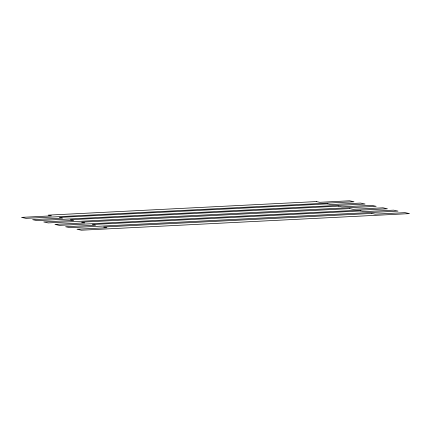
<?xml version="1.0" encoding="UTF-8"?>
<svg xmlns="http://www.w3.org/2000/svg" width="431" height="431" viewBox="0 0 431 431"><rect width="100%" height="100%" fill="white"/><g stroke="black" fill="none" stroke-linecap="round" stroke-linejoin="round"><path stroke-width="0.65" d="M316.386 201.579L48.191 215.139L51.483 215.866L21.55 217.38L25.941 218.35L354.002 201.762L349.611 200.792L319.678 202.306L316.386 201.579M327.452 203.858L59.257 217.418L62.549 218.145L32.616 219.659L37.007 220.629L365.068 204.041L360.677 203.071L330.749 204.585L327.452 203.858M338.577 206.147L70.377 219.708L73.674 220.435L43.741 221.949L48.127 222.919L376.188 206.33L371.802 205.361L341.869 206.875L338.577 206.147M349.778 208.599L81.583 222.159L84.875 222.886L54.942 224.4L59.327 225.37L387.388 208.782L383.003 207.812L353.07 209.326L349.778 208.599M360.429 210.942L92.229 224.503L95.526 225.23L65.593 226.744L69.978 227.713L398.039 211.125L393.654 210.156L363.721 211.669L360.429 210.942M371.834 213.437L103.639 226.997L106.931 227.724L76.998 229.238L81.389 230.208L409.45 213.62L405.059 212.65L375.126 214.164L371.834 213.437"/></g></svg>
